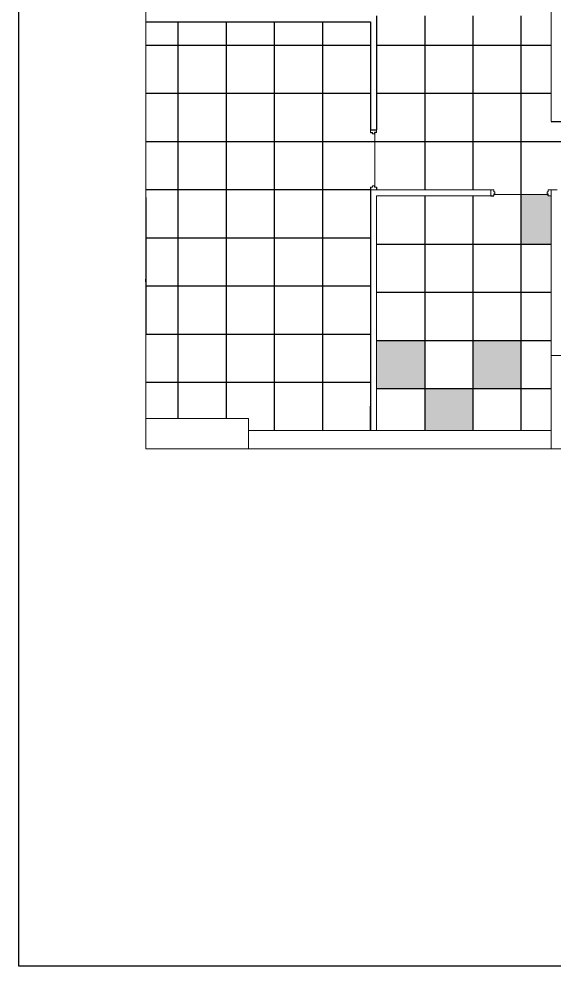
# Model space of a CAD drawing. Header units: millimetres. Extents: x 86441 to 190201, y 16532 to 98188.
# Drawn here: x 86441 to 93110, y 79545 to 91342 of the extents above; entities that cross this region are included whole.
import ezdxf

# ---------------------------------------------------------------- set-up
doc = ezdxf.new("R2010")
doc.units = ezdxf.units.MM
doc.header["$LTSCALE"] = 0.1
doc.layers.add('COLUMN', color=1, linetype='Continuous', lineweight=0)

msp = doc.modelspace()

# ---------------------------------------------------------------- hatches: boundary and pattern name
at = {"true_color": 0x000000, "transparency": 33554687}
h = msp.add_hatch(color=18, dxfattribs=at)
h.dxf.hatch_style = 1
h.paths.add_polyline_path([(93073, 89137), (93038, 89137), (93038, 89157), (93023, 89157), (92698, 89157), (92698, 88537), (93073, 88537)])
h = msp.add_hatch(color=18, dxfattribs=at)
h.dxf.hatch_style = 1
h.paths.add_polyline_path([(91498, 87337), (90898, 87337), (90898, 86737), (91498, 86737)])
h = msp.add_hatch(color=18, dxfattribs=at)
h.dxf.hatch_style = 1
h.paths.add_polyline_path([(92698, 87337), (92098, 87337), (92098, 86737), (92698, 86737)])
h = msp.add_hatch(color=18, dxfattribs=at)
h.dxf.hatch_style = 1
h.paths.add_polyline_path([(92098, 86737), (91498, 86737), (91498, 86217), (92098, 86217)])

# ---------------------------------------------------------------- linework, layer by layer
at = {"color": 4, "lineweight": 18, "transparency": 33554687}
for p, q in [((88023, 96315), (88023, 89081)), ((90898, 89962), (90898, 91380)), ((88023, 91305), (90823, 91305)), ((88023, 91305), (88023, 88617)), ((90823, 91305), (90823, 89962)), ((90823, 89212), (92323, 89212)), ((90823, 89212), (90823, 86217)), ((93073, 89212), (93148, 89212)), ((90898, 89137), (90898, 86217)), ((90898, 89137), (92323, 89137)), ((93073, 89137), (93073, 87151)), ((88023, 88066), (88023, 86366)), ((88023, 86366), (88023, 86666))]:
    msp.add_line(p, q, dxfattribs=at)
at = {"color": 25, "lineweight": 9, "transparency": 33554687}
msp.add_line((93073, 95530), (93073, 90064), dxfattribs=at)
at = {"transparency": 33554687}
for p, q in [((90898, 91380), (90898, 89962)), ((91498, 91380), (91498, 89212)), ((92098, 91380), (92098, 89212)), ((92698, 91380), (92698, 89157)), ((88023, 91305), (90823, 91305)), ((88423, 91305), (88423, 86366)), ((89023, 91305), (89023, 86366)), ((89623, 91305), (89623, 86217)), ((90223, 91305), (90223, 86217)), ((90823, 91305), (90823, 89962)), ((93073, 90064), (96148, 90064)), ((90823, 89962), (90898, 89962)), ((90823, 89247), (90823, 86217)), ((90898, 89247), (90898, 89212)), ((88023, 88066), (88023, 87417))]:
    msp.add_line(p, q, dxfattribs=at)
at = {"color": 9, "true_color": 0xc7c8ca, "transparency": 33554687}
for p, q in [((88023, 91017), (90823, 91017)), ((90898, 91017), (93073, 91017)), ((88023, 90417), (90823, 90417)), ((90898, 90417), (93073, 90417)), ((88023, 89817), (90878, 89817)), ((90878, 89817), (98100, 89817)), ((88023, 89217), (90823, 89217)), ((88023, 88617), (90823, 88617)), ((88023, 88017), (90823, 88017)), ((88023, 87417), (90823, 87417)), ((88023, 86817), (90823, 86817))]:
    msp.add_line(p, q, dxfattribs=at)
at = {"color": 7, "true_color": 0xffffff, "transparency": 33554687}
for p, q in [((90898, 91017), (93073, 91017)), ((90823, 89927), (90848, 89927)), ((90898, 89927), (90873, 89927)), ((90898, 89927), (90898, 89927)), ((90898, 89247), (90898, 89247)), ((92358, 89212), (92358, 89212)), ((93038, 89212), (93038, 89212)), ((88023, 89116), (88023, 88066)), ((92323, 89137), (92358, 89137)), ((93038, 89137), (93038, 89162)), ((88023, 88066), (88023, 88101))]:
    msp.add_line(p, q, dxfattribs=at)
at = {"color": 17, "lineweight": 5, "true_color": 0x76432c, "transparency": 33554687}
msp.add_line((96148, 90064), (93073, 90064), dxfattribs=at)
at = {"color": 4, "lineweight": 5, "transparency": 33554687}
for p, q in [((90898, 89962), (90823, 89962)), ((90823, 89962), (90823, 89927)), ((90848, 89927), (90848, 89912)), ((90873, 89912), (90848, 89912)), ((90873, 89912), (90873, 89927)), ((90873, 89927), (90898, 89927)), ((90878, 89927), (90878, 89247)), ((90898, 89962), (90898, 89927)), ((90823, 89247), (90848, 89247)), ((90823, 89212), (90823, 89247)), ((90898, 89212), (90823, 89212)), ((90848, 89247), (90848, 89262)), ((90873, 89262), (90848, 89262)), ((90873, 89247), (90873, 89262)), ((90898, 89247), (90873, 89247)), ((90898, 89212), (90898, 89247)), ((92323, 89212), (92323, 89137)), ((92323, 89212), (92358, 89212)), ((92358, 89212), (92358, 89187)), ((93038, 89212), (93038, 89187)), ((93073, 89212), (93038, 89212)), ((93073, 89212), (93073, 89137)), ((92358, 89187), (92373, 89187)), ((92358, 89137), (92358, 89162)), ((92358, 89162), (92373, 89162)), ((92358, 89157), (93033, 89157)), ((92373, 89187), (92373, 89162)), ((93038, 89187), (93023, 89187)), ((93023, 89187), (93023, 89162)), ((93038, 89162), (93023, 89162)), ((93038, 89157), (93023, 89157)), ((93073, 89137), (93038, 89137))]:
    msp.add_line(p, q, dxfattribs=at)
at = {"color": 77, "true_color": 0x66682c, "transparency": 33554687}
for p, q in [((91498, 89137), (91498, 86217)), ((92098, 89137), (92098, 86217)), ((92698, 89157), (92698, 86217)), ((90898, 88537), (93073, 88537)), ((90898, 87937), (93073, 87937)), ((90898, 87337), (93073, 87337)), ((90898, 86737), (93073, 86737))]:
    msp.add_line(p, q, dxfattribs=at)
at = {"color": 251, "true_color": 0x524d49, "transparency": 33554687}
for p in [(90823, 86817), (90823, 86217)]:
    msp.add_line(p, (90823, 86517), dxfattribs=at)
at = {"color": 18, "lineweight": 5, "true_color": 0x000000, "transparency": 33554687}
for p, q in [((89303, 86217), (93073, 86217)), ((89303, 85987), (93073, 85987))]:
    msp.add_line(p, q, dxfattribs=at)
at = {"transparency": 33554687}
msp.add_lwpolyline([(86441, 98048), (125882, 98048), (125882, 79545), (86441, 79545)], close=True, dxfattribs=at)
for points in [[(90873, 89927), (90878, 89927)], [(90873, 89262), (90878, 89262)]]:
    msp.add_lwpolyline(points, dxfattribs=at)
at = {"layer": 'COLUMN', "transparency": 33554687}
for p, q in [((93073, 87151), (93375, 87151)), ((93073, 85987), (93073, 87151)), ((88023, 86366), (89303, 86366)), ((88023, 86366), (88023, 85987)), ((89303, 86366), (89303, 85987)), ((88023, 85987), (89303, 85987)), ((93073, 85987), (93375, 85987))]:
    msp.add_line(p, q, dxfattribs=at)

doc.saveas('drawing.dxf')
